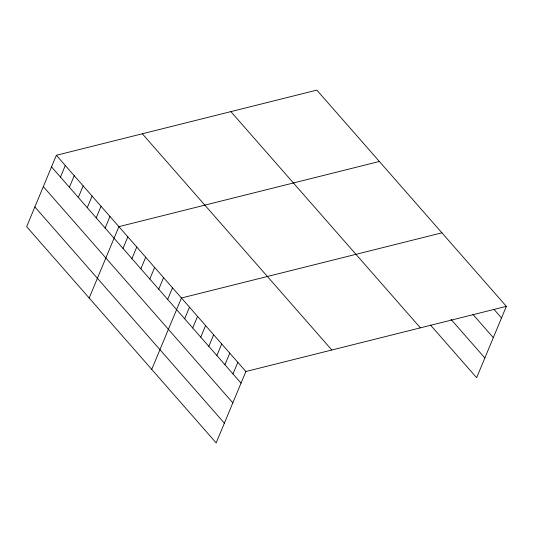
<?xml version="1.0" encoding="UTF-8"?>
<svg xmlns="http://www.w3.org/2000/svg" width="533" height="533" viewBox="0 0 533 533"><rect width="100%" height="100%" fill="white"/><g stroke="black" fill="none" stroke-linecap="round" stroke-linejoin="round"><path stroke-width="0.8" d="M56.358 155.29L26.65 226.658L216.165 442.89L245.873 371.514L506.35 306.342L316.835 90.11L56.358 155.29L245.873 371.514M60.462 177.083L65.293 165.483M69.397 187.276L74.227 175.677M78.331 197.47L83.161 185.87M87.265 207.663L92.096 196.064M96.2 217.857L101.03 206.258M105.134 228.051L109.965 216.451M89.191 298.014L118.899 226.645L379.376 161.466M123.003 248.438L127.833 236.839M131.937 258.632L136.768 247.032M140.872 268.825L145.702 257.226M149.806 279.019L154.637 267.419M158.741 289.212L163.571 277.613M167.675 299.406L172.505 287.807M151.732 369.369L181.44 298L441.917 232.821M184.665 318.794L189.495 307.188M192.719 327.982L197.55 316.375M200.768 337.169L205.605 325.57M208.823 346.363L213.653 334.757M216.878 355.551L221.708 343.945M224.933 364.739L229.763 353.132M232.988 373.933L237.818 362.327M506.35 306.342L476.642 377.71L430.464 325.023M494.004 309.367L501.52 317.948M472.904 314.39L493.311 337.669M451.025 319.394L484.85 357.989M230.876 111.617L420.39 327.848M142.318 133.776L331.832 350.008M51.528 166.889L241.043 383.12M43.32 186.617L232.834 402.841M34.858 206.937L224.373 423.162"/></g></svg>
